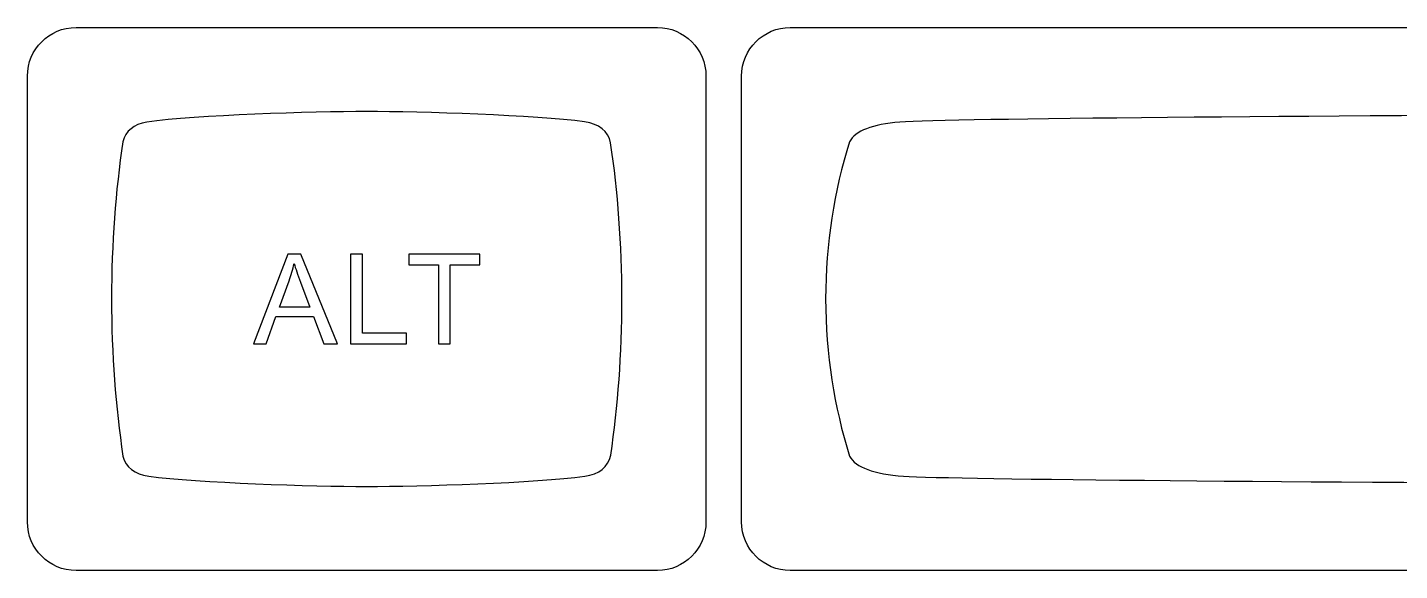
# Model space of a CAD drawing. Header units: millimetres. Extents: x -493 to 473, y -489 to 489.
# Drawn here: x -432.86 to -386.35, y -488.91 to -470.51 of the extents above; entities that cross this region are included whole.
import ezdxf

# ---------------------------------------------------------------- set-up
doc = ezdxf.new("R2010")
doc.units = ezdxf.units.MM
doc.header["$MEASUREMENT"] = 0
doc.layers.add('Layer 1', color=7, linetype='Continuous')

msp = doc.modelspace()

# ---------------------------------------------------------------- linework, layer by layer
at = {"layer": 'Layer 1', "color": 251}
for points, knots in [([(-431.2167, -488.9144), (-431.2167, -488.9144), (-411.5093, -488.9144), (-411.5093, -488.9144), (-411.5093, -488.9144), (-410.6038, -488.9144), (-409.863, -488.1736), (-409.863, -487.2681), (-409.863, -487.2681), (-409.863, -487.2681), (-409.863, -472.1607), (-409.863, -472.1607), (-409.863, -472.1607), (-409.863, -471.2552), (-410.6038, -470.5144), (-411.5093, -470.5144), (-411.5093, -470.5144), (-411.5093, -470.5144), (-431.2167, -470.5144), (-431.2167, -470.5144), (-431.2167, -470.5144), (-432.1222, -470.5144), (-432.863, -471.2552), (-432.863, -472.1607), (-432.863, -472.1607), (-432.863, -472.1607), (-432.863, -487.2681), (-432.863, -487.2681), (-432.863, -487.2681), (-432.863, -488.1736), (-432.1222, -488.9144), (-431.2167, -488.9144)], [0, 0, 0, 0, 0.1111111, 0.1111111, 0.1111111, 0.1111111, 0.2222222, 0.2222222, 0.2222222, 0.2222222, 0.3333333, 0.3333333, 0.3333333, 0.3333333, 0.4444444, 0.4444444, 0.4444444, 0.4444444, 0.5555556, 0.5555556, 0.5555556, 0.5555556, 0.6666667, 0.6666667, 0.6666667, 0.6666667, 0.7777778, 0.7777778, 0.7777778, 0.7777778, 1, 1, 1, 1]), ([(-407.0096, -488.9144), (-407.0096, -488.9144), (-295.302, -488.9144), (-295.302, -488.9144), (-295.302, -488.9144), (-294.3968, -488.9144), (-293.6558, -488.1736), (-293.6558, -487.2681), (-293.6558, -487.2681), (-293.6558, -487.2681), (-293.6558, -472.1607), (-293.6558, -472.1607), (-293.6558, -472.1607), (-293.6558, -471.2552), (-294.3968, -470.5144), (-295.302, -470.5144), (-295.302, -470.5144), (-295.302, -470.5144), (-407.0096, -470.5144), (-407.0096, -470.5144), (-407.0096, -470.5144), (-407.9148, -470.5144), (-408.6558, -471.2552), (-408.6558, -472.1607), (-408.6558, -472.1607), (-408.6558, -472.1607), (-408.6558, -487.2681), (-408.6558, -487.2681), (-408.6558, -487.2681), (-408.6558, -488.1736), (-407.9148, -488.9144), (-407.0096, -488.9144)], [0, 0, 0, 0, 0.1111111, 0.1111111, 0.1111111, 0.1111111, 0.2222222, 0.2222222, 0.2222222, 0.2222222, 0.3333333, 0.3333333, 0.3333333, 0.3333333, 0.4444444, 0.4444444, 0.4444444, 0.4444444, 0.5555556, 0.5555556, 0.5555556, 0.5555556, 0.6666667, 0.6666667, 0.6666667, 0.6666667, 0.7777778, 0.7777778, 0.7777778, 0.7777778, 1, 1, 1, 1]), ([(-421.3646, -473.365), (-419.5273, -473.3654), (-415.6101, -473.4875), (-413.9762, -473.7131), (-413.9762, -473.7131), (-413.9762, -473.7131), (-413.9762, -473.7131), (-413.9762, -473.7131), (-413.9762, -473.7131), (-413.4798, -473.786), (-413.1842, -474.0186), (-413.0951, -474.4233), (-413.0951, -474.4233), (-412.8485, -476.0763), (-412.7135, -477.8578), (-412.7131, -479.7155), (-412.7131, -479.7155), (-412.7127, -481.5732), (-412.8468, -483.3549), (-413.0927, -485.0078), (-413.0927, -485.0078), (-413.1813, -485.412), (-413.4764, -485.6444), (-413.9717, -485.7172), (-413.9717, -485.7172), (-415.6059, -485.9422), (-419.5346, -486.0652), (-421.3615, -486.0648), (-421.3615, -486.0648), (-423.1885, -486.0645), (-427.1182, -485.9412), (-428.7529, -485.7155), (-428.7529, -485.7155), (-428.7529, -485.7155), (-428.7529, -485.715), (-428.7529, -485.715), (-428.7529, -485.715), (-429.2352, -485.6442), (-429.5281, -485.4225), (-429.6259, -485.0386), (-429.6259, -485.0386), (-429.8757, -483.3764), (-430.0126, -481.5842), (-430.0129, -479.7134), (-430.0129, -479.7134), (-430.0133, -477.8425), (-429.8772, -476.0472), (-429.6278, -474.3839), (-429.6278, -474.3839), (-429.5334, -474.017), (-429.26, -473.799), (-428.8126, -473.7198), (-428.8126, -473.7198), (-427.1618, -473.4898), (-423.2018, -473.3646), (-421.3646, -473.365)], [0, 0, 0, 0, 0.0666667, 0.0666667, 0.0666667, 0.0666667, 0.1333333, 0.1333333, 0.1333333, 0.1333333, 0.2, 0.2, 0.2, 0.2, 0.2666667, 0.2666667, 0.2666667, 0.2666667, 0.3333333, 0.3333333, 0.3333333, 0.3333333, 0.4, 0.4, 0.4, 0.4, 0.4666667, 0.4666667, 0.4666667, 0.4666667, 0.5333333, 0.5333333, 0.5333333, 0.5333333, 0.6, 0.6, 0.6, 0.6, 0.6666667, 0.6666667, 0.6666667, 0.6666667, 0.7333333, 0.7333333, 0.7333333, 0.7333333, 0.8, 0.8, 0.8, 0.8, 0.8666667, 0.8666667, 0.8666667, 0.8666667, 1, 1, 1, 1]), ([(-351.1558, -473.365), (-347.3025, -473.3654), (-302.5819, -473.4875), (-299.1551, -473.7131), (-299.1551, -473.7131), (-299.1551, -473.7131), (-299.1551, -473.7131), (-299.1551, -473.7131), (-299.1551, -473.7131), (-298.1141, -473.786), (-297.494, -474.0186), (-297.3072, -474.4233), (-297.3072, -474.4233), (-296.79, -476.0763), (-296.5068, -477.8579), (-296.506, -479.7155), (-296.506, -479.7155), (-296.5052, -481.5732), (-296.7863, -483.3549), (-297.302, -485.0078), (-297.302, -485.0078), (-297.4881, -485.412), (-298.1069, -485.6444), (-299.1457, -485.7172), (-299.1457, -485.7172), (-302.5733, -485.9422), (-347.3177, -486.0652), (-351.1495, -486.0648), (-351.1495, -486.0648), (-354.9812, -486.0645), (-399.7344, -485.9412), (-403.163, -485.7155), (-403.163, -485.7155), (-403.163, -485.7155), (-403.1628, -485.715), (-403.1628, -485.715), (-403.1628, -485.715), (-404.1744, -485.6442), (-404.7888, -485.4225), (-404.9938, -485.0386), (-404.9938, -485.0386), (-405.5177, -483.3764), (-405.8048, -481.5842), (-405.8056, -479.7134), (-405.8056, -479.7134), (-405.8064, -477.8425), (-405.5211, -476.0472), (-404.9978, -474.3839), (-404.9978, -474.3839), (-404.7999, -474.017), (-404.2266, -473.7991), (-403.2881, -473.7198), (-403.2881, -473.7198), (-399.8258, -473.4898), (-355.0091, -473.3646), (-351.1558, -473.365)], [0, 0, 0, 0, 0.0666667, 0.0666667, 0.0666667, 0.0666667, 0.1333333, 0.1333333, 0.1333333, 0.1333333, 0.2, 0.2, 0.2, 0.2, 0.2666667, 0.2666667, 0.2666667, 0.2666667, 0.3333333, 0.3333333, 0.3333333, 0.3333333, 0.4, 0.4, 0.4, 0.4, 0.4666667, 0.4666667, 0.4666667, 0.4666667, 0.5333333, 0.5333333, 0.5333333, 0.5333333, 0.6, 0.6, 0.6, 0.6, 0.6666667, 0.6666667, 0.6666667, 0.6666667, 0.7333333, 0.7333333, 0.7333333, 0.7333333, 0.8, 0.8, 0.8, 0.8, 0.8666667, 0.8666667, 0.8666667, 0.8666667, 1, 1, 1, 1])]:
    msp.add_open_spline(points, degree=3, knots=knots, dxfattribs=at)
at = {"layer": 'Layer 1', "color": 132}
for points, knots in [([(-425.1959, -481.2304), (-425.1959, -481.2304), (-424.0332, -478.1994), (-424.0332, -478.1994), (-424.0332, -478.1994), (-424.0332, -478.1994), (-423.5922, -478.1994), (-423.5922, -478.1994), (-423.5922, -478.1994), (-423.5922, -478.1994), (-422.3582, -481.2304), (-422.3582, -481.2304), (-422.3582, -481.2304), (-422.3582, -481.2304), (-422.8147, -481.2304), (-422.8147, -481.2304), (-422.8147, -481.2304), (-422.8147, -481.2304), (-423.1654, -480.3118), (-423.1654, -480.3118), (-423.1654, -480.3118), (-423.1654, -480.3118), (-424.4417, -480.3118), (-424.4417, -480.3118), (-424.4417, -480.3118), (-424.4417, -480.3118), (-424.7705, -481.2304), (-424.7705, -481.2304), (-424.7705, -481.2304), (-424.7705, -481.2304), (-425.1959, -481.2304), (-425.1959, -481.2304)], [0, 0, 0, 0, 0.1111111, 0.1111111, 0.1111111, 0.1111111, 0.2222222, 0.2222222, 0.2222222, 0.2222222, 0.3333333, 0.3333333, 0.3333333, 0.3333333, 0.4444444, 0.4444444, 0.4444444, 0.4444444, 0.5555556, 0.5555556, 0.5555556, 0.5555556, 0.6666667, 0.6666667, 0.6666667, 0.6666667, 0.7777778, 0.7777778, 0.7777778, 0.7777778, 1, 1, 1, 1]), ([(-424.3239, -479.9858), (-424.3239, -479.9858), (-423.291, -479.9858), (-423.291, -479.9858), (-423.291, -479.9858), (-423.291, -479.9858), (-423.6071, -479.1455), (-423.6071, -479.1455), (-423.6071, -479.1455), (-423.7023, -478.8901), (-423.7743, -478.6791), (-423.8244, -478.5126), (-423.8244, -478.5126), (-423.866, -478.7102), (-423.9217, -478.9042), (-423.9916, -479.0961), (-423.9916, -479.0961), (-423.9916, -479.0961), (-424.3239, -479.9858), (-424.3239, -479.9858)], [0, 0, 0, 0, 0.1666667, 0.1666667, 0.1666667, 0.1666667, 0.3333333, 0.3333333, 0.3333333, 0.3333333, 0.5, 0.5, 0.5, 0.5, 0.6666667, 0.6666667, 0.6666667, 0.6666667, 1, 1, 1, 1]), ([(-421.9081, -481.2304), (-421.9081, -481.2304), (-421.9081, -478.1994), (-421.9081, -478.1994), (-421.9081, -478.1994), (-421.9081, -478.1994), (-421.5059, -478.1994), (-421.5059, -478.1994), (-421.5059, -478.1994), (-421.5059, -478.1994), (-421.5059, -480.8748), (-421.5059, -480.8748), (-421.5059, -480.8748), (-421.5059, -480.8748), (-420.0158, -480.8748), (-420.0158, -480.8748), (-420.0158, -480.8748), (-420.0158, -480.8748), (-420.0158, -481.2304), (-420.0158, -481.2304), (-420.0158, -481.2304), (-420.0158, -481.2304), (-421.9081, -481.2304), (-421.9081, -481.2304)], [0, 0, 0, 0, 0.1428571, 0.1428571, 0.1428571, 0.1428571, 0.2857143, 0.2857143, 0.2857143, 0.2857143, 0.4285714, 0.4285714, 0.4285714, 0.4285714, 0.5714286, 0.5714286, 0.5714286, 0.5714286, 0.7142857, 0.7142857, 0.7142857, 0.7142857, 1, 1, 1, 1]), ([(-418.9314, -481.2304), (-418.9314, -481.2304), (-418.9314, -478.555), (-418.9314, -478.555), (-418.9314, -478.555), (-418.9314, -478.555), (-419.9304, -478.555), (-419.9304, -478.555), (-419.9304, -478.555), (-419.9304, -478.555), (-419.9304, -478.1994), (-419.9304, -478.1994), (-419.9304, -478.1994), (-419.9304, -478.1994), (-417.5302, -478.1994), (-417.5302, -478.1994), (-417.5302, -478.1994), (-417.5302, -478.1994), (-417.5302, -478.555), (-417.5302, -478.555), (-417.5302, -478.555), (-417.5302, -478.555), (-418.5292, -478.555), (-418.5292, -478.555), (-418.5292, -478.555), (-418.5292, -478.555), (-418.5292, -481.2304), (-418.5292, -481.2304), (-418.5292, -481.2304), (-418.5292, -481.2304), (-418.9314, -481.2304), (-418.9314, -481.2304)], [0, 0, 0, 0, 0.1111111, 0.1111111, 0.1111111, 0.1111111, 0.2222222, 0.2222222, 0.2222222, 0.2222222, 0.3333333, 0.3333333, 0.3333333, 0.3333333, 0.4444444, 0.4444444, 0.4444444, 0.4444444, 0.5555556, 0.5555556, 0.5555556, 0.5555556, 0.6666667, 0.6666667, 0.6666667, 0.6666667, 0.7777778, 0.7777778, 0.7777778, 0.7777778, 1, 1, 1, 1])]:
    msp.add_open_spline(points, degree=3, knots=knots, dxfattribs=at)

doc.saveas('drawing.dxf')
